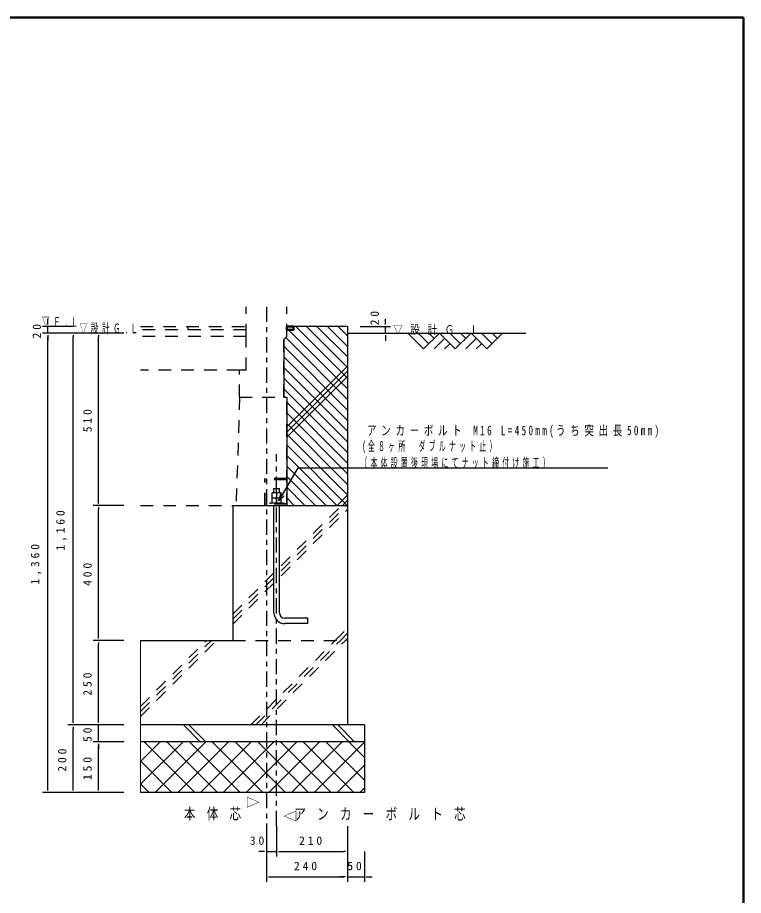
# Model space of a CAD drawing. Units: millimetres on the paper, enlarged 30 times, with parts at other scales. Extents: x -13498 to 309, y -53460 to 8010.
# Drawn here: x -4301 to 0, y -32829 to -27630 of the extents above; entities that cross this region are included whole.
import ezdxf
from ezdxf.enums import TextEntityAlignment as Align

# ---------------------------------------------------------------- set-up
doc = ezdxf.new("R2010")
doc.units = ezdxf.units.MM
doc.header["$LTSCALE"] = 30
doc.linetypes.add('USER1', pattern=[4.5, 2.5, -2])
doc.linetypes.add('USER2', pattern=[6, 3, -1, 1, -1])
doc.layers.add('layer1', color=4, linetype='Continuous', lineweight=25)
doc.styles.add('ＭＳ ゴシック', font='')
doc.styles.get('ＭＳ ゴシック').set_extended_font_data('MS Gothic')

msp = doc.modelspace()

# ---------------------------------------------------------------- linework, layer by layer
at = {"layer": 'layer1', "color": 7, "lineweight": 50}
for p, q in [((0, -27630), (-11550, -27630)), ((0, -35640), (0, -27630))]:
    msp.add_line(p, q, dxfattribs=at)
at = {"layer": 'layer1', "color": 5, "linetype": 'USER1'}
for p, q in [((-2945.7, -29518.95), (-2945.7, -29342.86)), ((-2705.7, -29518.95), (-2705.7, -29342.86)), ((-2945.7, -29518.95), (-3572.02, -29518.95)), ((-2705.7, -29518.95), (-2723.7, -29536.95)), ((-2723.7, -29878.95), (-2723.7, -29536.95)), ((-2985.7, -29718.95), (-3572.02, -29718.95)), ((-2985.7, -29878.95), (-2985.7, -29718.95)), ((-2985.7, -29878.95), (-3005.7, -30518.95)), ((-2723.7, -29878.95), (-2705.7, -29878.95)), ((-2705.7, -30518.95), (-2705.7, -29878.95)), ((-2705.7, -30358.95), (-2835.7, -30358.95)), ((-2835.7, -30518.95), (-2835.7, -30358.95)), ((-2826.7, -30518.95), (-2826.7, -30358.95)), ((-2705.7, -30358.95), (-2705.7, -30367.95)), ((-2705.7, -30367.95), (-2826.7, -30367.95)), ((-2705.7, -30509.95), (-2826.7, -30509.95)), ((-2705.7, -30509.95), (-2705.7, -30518.95)), ((-3005.7, -30518.95), (-2705.7, -30518.95)), ((-2705.7, -30518.95), (-2835.7, -30518.95))]:
    msp.add_line(p, q, dxfattribs=at)
at = {"layer": 'layer1', "linetype": 'USER2'}
for p, q in [((-2825.7, -29342.86), (-2825.7, -32418.95)), ((-2765.7, -32418.95), (-2765.7, -30214.91))]:
    msp.add_line(p, q, dxfattribs=at)
at = {"layer": 'layer1'}
for p, q in [((-4122.02, -29436.45), (-4122.02, -29413.95)), ((-2120.7, -29436.45), (-2120.7, -29413.95)), ((-3972.02, -29458.95), (-4152.02, -29458.95)), ((-4122.02, -29447.7), (-4122.02, -29436.45)), ((-4122.02, -29498.95), (-4122.02, -29458.95)), ((-2652.54, -29458.95), (-2345.7, -29765.78)), ((-2589.68, -29458.95), (-2345.7, -29702.92)), ((-2526.81, -29458.95), (-2345.7, -29640.06)), ((-2463.95, -29458.95), (-2345.7, -29577.2)), ((-2401.09, -29458.95), (-2345.7, -29514.34)), ((-2270.7, -29458.95), (-2090.7, -29458.95)), ((-2120.7, -29447.7), (-2120.7, -29436.45)), ((-2120.7, -29498.95), (-2120.7, -29458.95)), ((-3972.02, -29498.95), (-4152.02, -29498.95)), ((-3972.02, -29498.95), (-4152.02, -29498.95)), ((-4122.02, -29510.2), (-4122.02, -29521.45)), ((-4122.02, -29510.2), (-4122.02, -29521.45)), ((-4122.02, -32196.45), (-4122.02, -29521.45)), ((-4122.02, -29521.45), (-4122.02, -29543.95)), ((-3822.02, -29498.95), (-4002.02, -29498.95)), ((-3972.02, -29510.2), (-3972.02, -29521.45)), ((-3972.02, -31796.45), (-3972.02, -29521.45)), ((-3672.02, -29498.95), (-3852.02, -29498.95)), ((-3822.02, -29510.2), (-3822.02, -29521.45)), ((-3822.02, -30496.45), (-3822.02, -29521.45)), ((-2711.98, -29525.23), (-2345.7, -29891.51)), ((-2695.4, -29478.95), (-2345.7, -29828.65)), ((-2270.7, -29498.95), (-2090.7, -29498.95)), ((-2120.7, -29510.2), (-2120.7, -29521.45)), ((-2120.7, -29521.45), (-2120.7, -29543.95)), ((-1989.09, -29498.95), (-1895.34, -29592.7)), ((-1926.59, -29498.95), (-1864.09, -29561.45)), ((-1895.34, -29592.7), (-1801.59, -29498.95)), ((-1864.09, -29498.95), (-1832.84, -29530.2)), ((-1832.84, -29592.7), (-1770.34, -29530.2)), ((-1801.59, -29498.95), (-1707.84, -29592.7)), ((-1739.09, -29498.95), (-1676.59, -29561.45)), ((-1707.84, -29592.7), (-1614.09, -29498.95)), ((-1676.59, -29498.95), (-1645.34, -29530.2)), ((-1645.34, -29592.7), (-1582.84, -29530.2)), ((-1614.09, -29498.95), (-1520.34, -29592.7)), ((-1489.09, -29561.45), (-1551.59, -29498.95)), ((-1520.34, -29592.7), (-1426.59, -29498.95)), ((-1457.84, -29530.2), (-1489.09, -29498.95)), ((-2723.7, -29576.37), (-2345.7, -29954.37)), ((-1770.34, -29592.7), (-1739.09, -29561.45)), ((-1582.84, -29592.7), (-1551.59, -29561.45)), ((-2723.7, -29639.23), (-2345.7, -30017.23)), ((-2723.7, -29702.09), (-2345.7, -30080.09)), ((-2705.7, -30054.81), (-2345.7, -29694.81)), ((-2705.7, -30084.81), (-2345.7, -29724.81)), ((-2723.7, -29764.96), (-2345.7, -30142.96)), ((-2705.7, -30114.81), (-2345.7, -29754.81)), ((-2723.7, -29827.82), (-2345.7, -30205.82)), ((-2705.7, -29908.68), (-2345.7, -30268.68)), ((-2705.7, -29971.54), (-2345.7, -30331.54)), ((-2705.7, -30034.4), (-2345.7, -30394.4)), ((-2705.7, -30097.27), (-2345.7, -30457.26)), ((-2705.7, -30160.13), (-2346.88, -30518.95)), ((-2705.7, -30222.99), (-2409.74, -30518.95)), ((-2731.71, -30456.54), (-2638.96, -30295.88)), ((-2705.7, -30285.85), (-2472.6, -30518.95)), ((-2638.96, -30295.88), (-2214.04, -30295.88)), ((-2214.04, -30295.88), (-803.73, -30295.88)), ((-2705.7, -30348.71), (-2535.47, -30518.95)), ((-2705.7, -30411.57), (-2598.33, -30518.95)), ((-2752.71, -30492.91), (-2741.46, -30450.91)), ((-2752.71, -30492.91), (-2731.71, -30456.54)), ((-2721.97, -30462.17), (-2752.71, -30492.91)), ((-2406.17, -30518.95), (-2345.7, -30458.49)), ((-3822.02, -30507.7), (-3822.02, -30496.45)), ((-2705.7, -30474.44), (-2661.19, -30518.95)), ((-2376.17, -30518.95), (-2345.7, -30488.49)), ((-3672.02, -30518.95), (-3852.02, -30518.95)), ((-3672.02, -30518.95), (-3852.02, -30518.95)), ((-3822.02, -30530.2), (-3822.02, -30541.45)), ((-3822.02, -31296.45), (-3822.02, -30541.45)), ((-2346.17, -30518.95), (-2345.7, -30518.49)), ((-3822.02, -31307.7), (-3822.02, -31296.45)), ((-3672.02, -31318.95), (-3852.02, -31318.95)), ((-3672.02, -31318.95), (-3852.02, -31318.95)), ((-3822.02, -31330.2), (-3822.02, -31341.45)), ((-3822.02, -31796.45), (-3822.02, -31341.45)), ((-3972.02, -31807.7), (-3972.02, -31796.45)), ((-3822.02, -31796.45), (-3822.02, -31773.95)), ((-3822.02, -31807.7), (-3822.02, -31796.45)), ((-3822.02, -31807.7), (-3822.02, -31796.45)), ((-3822.02, -31818.95), (-4002.02, -31818.95)), ((-3822.02, -31818.95), (-4002.02, -31818.95)), ((-3972.02, -31830.2), (-3972.02, -31841.45)), ((-3972.02, -32196.45), (-3972.02, -31841.45)), ((-3672.02, -31818.95), (-3852.02, -31818.95)), ((-3672.02, -31818.95), (-3852.02, -31818.95)), ((-3822.02, -31918.95), (-3822.02, -31818.95)), ((-3318, -31818.95), (-3218, -31918.95)), ((-3286, -31818.95), (-3186, -31918.95)), ((-2435.53, -31818.95), (-2335.53, -31918.95)), ((-2403.53, -31818.95), (-2303.53, -31918.95)), ((-3672.02, -31918.95), (-3852.02, -31918.95)), ((-3672.02, -31918.95), (-3852.02, -31918.95)), ((-3572.02, -32035.88), (-3455.09, -31918.95)), ((-3572.02, -32170.58), (-3320.38, -31918.95)), ((-3251.15, -32218.95), (-3551.15, -31918.95)), ((-3485.68, -32218.95), (-3185.68, -31918.95)), ((-3116.45, -32218.95), (-3416.45, -31918.95)), ((-3350.98, -32218.95), (-3050.98, -31918.95)), ((-2981.75, -32218.95), (-3281.75, -31918.95)), ((-3216.27, -32218.95), (-2916.27, -31918.95)), ((-2847.04, -32218.95), (-3147.04, -31918.95)), ((-3081.57, -32218.95), (-2781.57, -31918.95)), ((-2712.34, -32218.95), (-3012.34, -31918.95)), ((-2946.86, -32218.95), (-2646.86, -31918.95)), ((-2577.64, -32218.95), (-2877.64, -31918.95)), ((-2812.16, -32218.95), (-2512.16, -31918.95)), ((-2442.93, -32218.95), (-2742.93, -31918.95)), ((-2677.46, -32218.95), (-2377.46, -31918.95)), ((-2308.23, -32218.95), (-2608.23, -31918.95)), ((-2542.75, -32218.95), (-2245.7, -31921.9)), ((-2245.7, -32146.77), (-2473.52, -31918.95)), ((-2245.7, -32012.06), (-2338.82, -31918.95)), ((-3822.02, -31930.2), (-3822.02, -31941.45)), ((-3822.02, -31930.2), (-3822.02, -31941.45)), ((-3822.02, -32196.45), (-3822.02, -31941.45)), ((-3822.02, -31941.45), (-3822.02, -31963.95)), ((-3385.86, -32218.95), (-3572.02, -32032.79)), ((-2408.05, -32218.95), (-2245.7, -32056.6)), ((-3520.56, -32218.95), (-3572.02, -32167.49)), ((-3972.02, -32218.95), (-4152.02, -32218.95)), ((-4122.02, -32207.7), (-4122.02, -32196.45)), ((-3822.02, -32218.95), (-4002.02, -32218.95)), ((-3972.02, -32207.7), (-3972.02, -32196.45)), ((-3672.02, -32218.95), (-3852.02, -32218.95)), ((-3822.02, -32207.7), (-3822.02, -32196.45)), ((-2273.34, -32218.95), (-2245.7, -32191.31)), ((-2825.7, -32418.95), (-2825.7, -32598.95)), ((-2765.7, -32418.95), (-2765.7, -32598.95)), ((-2765.7, -32418.95), (-2765.7, -32598.95)), ((-2345.7, -32418.95), (-2345.7, -32598.95)), ((-2848.2, -32568.95), (-2870.7, -32568.95)), ((-2836.95, -32568.95), (-2848.2, -32568.95)), ((-2825.7, -32568.95), (-2765.7, -32568.95)), ((-2825.7, -32568.95), (-2825.7, -32748.95)), ((-2754.45, -32568.95), (-2743.2, -32568.95)), ((-2754.45, -32568.95), (-2743.2, -32568.95)), ((-2743.2, -32568.95), (-2720.7, -32568.95)), ((-2743.2, -32568.95), (-2368.2, -32568.95)), ((-2356.95, -32568.95), (-2368.2, -32568.95)), ((-2345.7, -32568.95), (-2345.7, -32748.95)), ((-2345.7, -32568.95), (-2345.7, -32748.95)), ((-2245.7, -32568.95), (-2245.7, -32748.95)), ((-2814.45, -32718.95), (-2803.2, -32718.95)), ((-2803.2, -32718.95), (-2368.2, -32718.95)), ((-2368.2, -32718.95), (-2390.7, -32718.95)), ((-2356.95, -32718.95), (-2368.2, -32718.95)), ((-2356.95, -32718.95), (-2368.2, -32718.95)), ((-2345.7, -32718.95), (-2245.7, -32718.95)), ((-2234.45, -32718.95), (-2223.2, -32718.95)), ((-2223.2, -32718.95), (-2200.7, -32718.95))]:
    msp.add_line(p, q, dxfattribs=at)
at = {"layer": 'layer1', "linetype": 'USER1'}
for p, q in [((-3572.02, -29458.95), (-2945.7, -29458.95)), ((-3291.71, -29458.95), (-3291.71, -29478.95)), ((-2945.7, -29478.95), (-3572.02, -29478.95)), ((-2945.7, -29718.95), (-2945.7, -29518.95)), ((-2945.7, -29718.95), (-2985.7, -29718.95)), ((-2985.7, -29878.95), (-2723.7, -29878.95)), ((-3572.02, -30518.95), (-3025.7, -30518.95)), ((-3025.7, -31162.88), (-2381.77, -30518.95)), ((-3025.7, -31192.88), (-2351.77, -30518.95)), ((-3025.7, -31222.88), (-2345.7, -30542.88)), ((-2418.1, -31318.95), (-2345.7, -31246.56)), ((-2388.1, -31318.95), (-2345.7, -31276.56)), ((-3572.02, -31709.19), (-3181.77, -31318.95)), ((-3572.02, -31739.19), (-3151.77, -31318.95)), ((-3572.02, -31769.19), (-3121.77, -31318.95)), ((-2918.1, -31818.95), (-2418.1, -31318.95)), ((-2888.1, -31818.95), (-2388.1, -31318.95)), ((-2858.1, -31818.95), (-2358.1, -31318.95)), ((-2358.1, -31318.95), (-2345.7, -31306.56))]:
    msp.add_line(p, q, dxfattribs=at)
at = {"layer": 'layer1', "color": 6}
for p, q in [((-2345.7, -29458.95), (-2665.7, -29458.95)), ((-2345.7, -29458.95), (-2345.7, -31818.95)), ((-2705.7, -29518.95), (-2723.7, -29536.95)), ((-2705.7, -29518.95), (-2705.7, -29478.95)), ((-2723.7, -29536.95), (-2723.7, -29878.95)), ((-2723.7, -29878.95), (-2705.7, -29878.95)), ((-2705.7, -29878.95), (-2705.7, -30518.95)), ((-3025.7, -30518.95), (-3025.7, -31318.95)), ((-3025.7, -30518.95), (-2705.7, -30518.95)), ((-2705.7, -30518.95), (-2345.7, -30518.95)), ((-2705.7, -30518.95), (-2345.7, -30518.95)), ((-3572.02, -31318.95), (-3025.7, -31318.95)), ((-2245.7, -31818.95), (-3572.02, -31818.95)), ((-2245.7, -31818.95), (-2245.7, -32218.95)), ((-2245.7, -31918.95), (-3572.02, -31918.95)), ((-2245.7, -32218.95), (-3572.02, -32218.95))]:
    msp.add_line(p, q, dxfattribs=at)
at = {"layer": 'layer1', "color": 20}
for p, q in [((-2345.7, -29498.95), (-1289.91, -29498.95)), ((-2739.7, -30445.35), (-2791.7, -30445.35)), ((-2791.7, -30505.35), (-2791.7, -30445.35)), ((-2781.7, -30418.95), (-2749.7, -30418.95)), ((-2781.7, -30445.35), (-2781.7, -30418.95)), ((-2765.7, -30445.35), (-2765.7, -30505.35)), ((-2749.7, -30445.35), (-2749.7, -30418.95)), ((-2739.7, -30505.35), (-2739.7, -30445.35)), ((-2805.7, -30505.35), (-2805.7, -30509.95)), ((-2725.7, -30505.35), (-2805.7, -30505.35)), ((-2739.7, -30475.35), (-2791.7, -30475.35)), ((-2725.7, -30505.35), (-2725.7, -30509.95)), ((-2781.7, -31154.95), (-2781.7, -30518.95)), ((-2749.7, -31154.95), (-2749.7, -30518.95)), ((-2581.7, -31186.95), (-2717.7, -31186.95)), ((-2581.7, -31218.95), (-2581.7, -31186.95)), ((-2581.7, -31218.95), (-2717.7, -31218.95))]:
    msp.add_line(p, q, dxfattribs=at)
at = {"layer": 'layer1', "color": 7, "lineweight": 13}
msp.add_line((-3572.02, -32218.95), (-3572.02, -31318.95), dxfattribs=at)
at = {"layer": 'layer1', "color": 6, "linetype": 'USER1'}
msp.add_line((-3025.7, -31318.95), (-2345.7, -31318.95), dxfattribs=at)
at = {"layer": 'layer1', "color": 5, "lineweight": 50}
msp.add_lwpolyline([(-2705.7, -29458.95), (-2665.7, -29458.95), (-2665.7, -29478.95), (-2705.7, -29478.95)], close=True, dxfattribs=at)
at = {"layer": 'layer1', "color": 20}
for radius in [64, 32]:
    msp.add_arc((-2717.7, -31154.95), radius, 180, 270, dxfattribs=at)

# ---------------------------------------------------------------- texts
at = {"layer": 'layer1', "color": 20, "style": 'ＭＳ ゴシック', "width": 0.75}
for rotation, p in [(270, (-2963.49, -32242.62)), (90, (-2627.91, -32393.08))]:
    msp.add_text('△', height=67.08, rotation=rotation, dxfattribs=at).set_placement(p, align=Align.BOTTOM_LEFT)
at = {"layer": 'layer1', "color": 3, "char_height": 50.26, "attachment_point": 5, "rotation": 90, "style": 'ＭＳ ゴシック'}
for s, insert in [('\\T1.5;20', (-2184.98, -29401.36)), ('\\T1.5;20', (-4186.29, -29478.95)), ('\\T1.5;510', (-3886.29, -30008.95)), ('\\T1.5;1,160', (-4040.64, -30658.95)), ('\\T1.5;1,360', (-4190.64, -30858.95)), ('\\T1.5;400', (-3886.29, -30918.95)), ('\\T1.5;250', (-3886.29, -31568.95)), ('\\T1.5;50', (-3886.29, -31868.95)), ('\\T1.5;200', (-4036.29, -32018.95)), ('\\T1.5;150', (-3886.29, -32068.95))]:
    msp.add_mtext(s, dxfattribs=dict(at, insert=insert))
at = {"layer": 'layer1', "color": 2, "char_height": 57.18, "attachment_point": 7, "style": 'ＭＳ ゴシック'}
for s, insert in [('\\T1.5;\\W0.55;▽Ｆ.Ｌ', (-4155.28, -29465.37)), ('\\T1.5;\\W0.55;▽設計Ｇ.Ｌ', (-3932.45, -29505.37)), ('\\T1.5;\\W0.7;アンカーボルト\\~M16\\~L=450mm(うち突出長50mm)', (-2229.72, -30118.81)), ('\\T1.5;\\W0.5;(全８ヶ所\u3000ダブルナット止）', (-2259.48, -30211.61)), ('\\T1.5;\\W0.5;（本体設置後現場にてナット締付け施工）', (-2269.14, -30302.84))]:
    msp.add_mtext(s, dxfattribs=dict(at, insert=insert))
at = {"layer": 'layer1', "color": 3, "char_height": 50.26, "style": 'ＭＳ ゴシック'}
for s, insert, attachment_point in [('\\T1.81;\\W0.8;▽設計Ｇ.Ｌ', (-2075.65, -29509.11), 7), ('\\T1.5;30', (-2873.2, -32504.67), 5), ('\\T1.5;210', (-2555.7, -32504.67), 5), ('\\T1.5;240', (-2585.7, -32654.67), 5), ('\\T1.5;50', (-2295.7, -32654.67), 5)]:
    msp.add_mtext(s, dxfattribs=dict(at, insert=insert, attachment_point=attachment_point))
at = {"layer": 'layer1', "color": 20, "char_height": 67.08, "attachment_point": 7, "style": 'ＭＳ ゴシック'}
for s, insert in [('\\T1.97;\\W0.75;本体芯', (-3314.95, -32385.43)), ('\\T1.97;\\W0.75;アンカーボルト芯', (-2660.95, -32385.43))]:
    msp.add_mtext(s, dxfattribs=dict(at, insert=insert))

doc.saveas('drawing.dxf')
